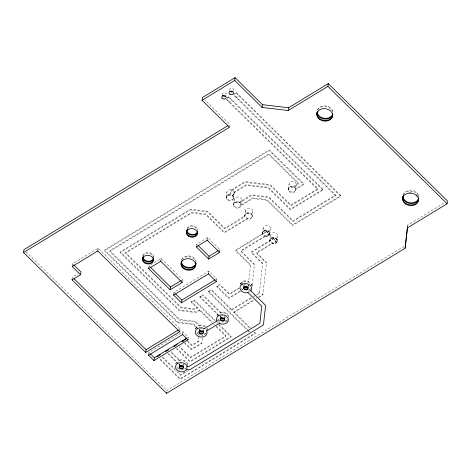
<?xml version="1.0" encoding="UTF-8"?>
<svg xmlns="http://www.w3.org/2000/svg" width="471" height="471" viewBox="0 0 471 471"><rect width="100%" height="100%" fill="white"/><g stroke="black" fill="none" stroke-linecap="round" stroke-linejoin="round"><path stroke-width="0.35" stroke-dasharray="2.35 1.77" d="M199.298 329.8L199.339 329.306M263.154 227.976L262.571 234.317A3.715 2.897 7.5 0 1 265.791 230.819A3.715 2.897 7.5 0 1 269.842 234.14A3.715 2.897 7.5 0 1 265.232 236.501L265.32 235.806L240.811 250.713L254.417 264.113L252.138 284.331L251.602 284.661L252.226 283.636L252.138 284.331M245.468 210.561L244.814 216.642L224.72 228.865L207.54 211.944L190.337 209.901L120.182 252.574L179.074 310.572L196.272 312.614L199.698 310.524L199.792 309.836L212.492 322.341M258.726 297.413L262.865 294.893L266.509 262.453L256.483 252.574L272.309 242.948L272.22 243.642A3.715 2.897 7.5 0 0 277.154 241.694A3.715 2.897 7.5 0 0 273.539 238.079A3.715 2.897 7.5 0 0 269.859 241.282L270.519 235.229M269.789 234.04L269.942 233.304M407.58 226.586L407.739 225.132L444.347 202.871M187.464 341.457L191.785 345.714L198.303 341.752L198.809 337.224M199.003 335.623L199.062 334.958M184.532 343.088L191.332 349.788L201.859 343.388L202.477 337.89M202.642 336.418L202.801 334.946M256.407 295.023L259.303 293.262L262.683 263.201L251.261 251.956L269.948 240.587M262.577 232.397L262.571 234.317M220.552 317.001L220.622 316.435M233.551 198.103L233.604 197.649M252.197 216.407L252.244 216.042M243.896 285.762L243.972 285.149M295.812 189.56L295.711 190.29M72.316 265.821L72.593 263.742L98.115 248.217L180.11 328.964L179.84 331.042M72.151 279.215L72.422 277.136L77.892 273.81M97.844 250.295L98.115 248.217M148.748 267.928L149.019 265.85L161.117 258.491L182.589 279.639L182.318 281.717M160.841 260.569L161.117 258.491M148.659 354.563L148.936 352.485L182.972 331.784L188.394 337.124L188.306 337.813M173.687 294.387L173.964 292.308L208.8 271.119L216.689 278.885L216.419 280.963M166.84 391.266L166.934 390.571L404.224 246.256M182.701 333.862L182.972 331.784M171.303 351.902L179.557 360.032L179.469 360.727L170.526 351.919M179.48 364.76L179.569 364.065M196.395 246.203L196.666 244.125L207.623 237.461L219.975 249.624L219.704 251.702M244.814 216.642A3.715 2.897 7.5 0 1 248.441 213.404A3.715 2.897 7.5 0 1 252.109 216.99A3.715 2.897 7.5 0 1 247.204 218.986L224.267 232.939L205.692 214.646L191.55 212.963L125.398 253.198L180.917 307.869L195.059 309.553L197.314 308.181L191.356 302.311L191.45 301.617L194.282 299.892L215.288 320.58M191.356 302.311L194.193 300.586L194.282 299.892M197.314 308.181L197.408 307.486L191.45 301.617M207.352 239.539L207.623 237.461M199.969 296.436L217.796 313.998L217.708 314.687L199.875 297.13L199.969 296.436L202.801 294.711L220.634 312.273A5.946 4.633 7.5 0 1 228.741 317.407M199.875 297.13L202.713 295.405L202.801 294.711M227.075 98.474L228.771 97.438L228.865 96.743L322.988 189.342L322.9 190.037L290.366 209.819L268.217 188.006L246.239 185.397L234.052 192.816L232.733 196.307A3.715 2.897 7.5 0 1 231.379 200.67A3.715 2.897 7.5 0 1 226.192 198.35A3.715 2.897 7.5 0 1 229.93 195.053L231.756 189.772L245.12 181.641L270.16 184.614L290.913 205.056L317.772 188.724L226.033 98.468M293.303 187.152L293.398 186.457L298.649 183.266L268.853 153.923L109.82 250.643L179.645 319.403L195.312 321.263L199.333 325.226L199.245 325.914L195.224 321.958L179.551 320.097L109.731 251.331L268.764 154.618L298.555 183.955L293.303 187.152A3.715 2.897 7.5 0 0 288.382 189.112A3.715 2.897 7.5 0 0 292.014 192.721A3.715 2.897 7.5 0 0 295.676 189.507L303.777 184.579L269.212 150.543L104.509 250.713L177.702 322.794L193.375 324.654L196.407 327.639L195.706 328.787M228.888 101.283L228.8 101.977L231.632 100.258L231.72 99.564M198.303 341.752L198.391 341.063L191.88 345.025L187.947 341.151M208.529 273.198L208.8 271.119M229.477 127.264L229.842 124.491L205.015 100.04M249.065 332.002L208.394 291.949L208.488 291.255L211.326 289.53L231.585 309.482L231.491 310.177L211.232 290.224L211.326 289.53M201.859 343.388L201.947 342.694L191.426 349.093L185.091 342.859M335.476 195.677L233.227 94.73L236.059 93.005L236.154 92.31L340.78 195.612L340.692 196.301L292.573 225.568L266.851 200.234L252.709 198.55L240.864 205.756A3.715 2.897 7.5 0 1 236.148 207.946A3.715 2.897 7.5 0 1 233.834 203.79A3.715 2.897 7.5 0 1 239.28 202.919L251.496 195.489L268.7 197.532L293.027 221.494L335.476 195.677L335.564 194.988L233.316 94.035L236.154 92.31M236.177 96.855L236.083 97.55L238.921 95.819L239.015 95.13M226.127 197.514L226.828 192.203M227.434 195.606L227.528 194.917M240.593 291.355L228.835 298.502L216.913 286.768L217.007 286.074L219.845 284.349L229.377 293.739L238.567 288.152M322.9 190.037L240.463 108.954L240.557 108.259M229.93 195.053L231.756 189.772M216.913 286.768L219.751 285.043L219.845 284.349M232.733 196.307L234.14 192.121L246.333 184.703L268.311 187.317L290.46 209.13L322.988 189.342M231.667 190.467L245.032 182.336L270.066 185.309L290.819 205.75L317.678 189.413L243.731 116.678L243.819 115.99M234.052 192.816L234.14 192.121M233.504 198.45L234.211 193.086M233.492 204.767L234.193 199.457M234.799 202.86L234.894 202.171M220.634 312.273L220.54 312.962L202.713 295.405M239.28 202.919L239.374 202.23L251.591 194.8L268.788 196.843L293.121 220.799L335.564 194.988M240.864 205.756L241.576 200.34M244.767 215.883L244.855 215.2M246.074 213.964L246.168 213.269M249.071 327.486L233.875 312.526L233.969 311.831L253.492 299.956M247.204 218.986L247.299 218.291L224.355 232.244L205.78 213.952L191.638 212.274L125.492 252.503L181.011 307.18L195.153 308.858L197.408 307.486M240.398 284.437L241.158 283.136L240.398 284.437L240.463 283.913M242.282 282.353L242.377 281.658M252.15 216.754L252.85 211.438M252.062 285.767L252.103 285.42M263.76 231.385L263.854 230.69M250.501 265.556L235.5 250.784L266.769 231.555L269.118 234.134L240.716 251.408L254.322 264.802M259.303 293.262L259.397 292.568L256.501 294.334M269.836 234.169L270.537 228.859M269.824 240.528L269.912 239.845M262.865 294.893L262.953 294.204L258.815 296.718M271.125 238.638L271.219 237.943M262.594 263.895L251.167 252.644L273.916 238.597L276.271 241.176L256.389 253.268L266.415 263.142M277.201 241.423L277.902 236.112M288.334 189.377L289.035 184.061M289.641 187.47L289.736 186.775M295.676 189.507L296.418 184.944M317.678 189.413L317.772 188.724M407.468 227.21L407.739 225.132M248.299 286.45L248.405 285.679M288.382 189.03L288.423 188.694L288.558 190.207L288.47 189.442M226.174 197.166L226.239 196.678M233.539 204.42L233.604 203.925M224.938 317.79L225.056 316.965M195.753 328.446L196.501 326.951L193.463 323.96L177.797 322.099L104.597 250.019L269.306 149.849L303.866 183.884L295.77 188.812M269.4 234.711L269.883 233.822M227.163 97.78L228.865 96.743M240.952 205.062A3.715 2.897 7.5 0 0 235.836 201.765A3.715 2.897 7.5 0 0 235.041 206.722A3.715 2.897 7.5 0 0 240.952 205.062L252.797 197.861L266.939 199.539L292.668 224.873L340.78 195.612M218.762 250.366L219.975 249.624M266.769 231.555L262.606 234.087A3.715 2.897 7.5 0 1 265.821 230.584A3.715 2.897 7.5 0 1 269.871 233.91A3.715 2.897 7.5 0 1 265.261 236.271L269.147 233.904M273.916 238.597L269.889 241.052A3.715 2.897 7.5 0 1 273.569 237.849A3.715 2.897 7.5 0 1 277.183 241.464A3.715 2.897 7.5 0 1 272.25 243.413L276.3 240.946M215.447 279.644L216.689 278.885M208.394 291.949L211.232 290.224M199.792 309.836L196.36 311.92L179.163 309.877L120.27 251.879L190.431 209.212L207.629 211.255L224.808 228.17L244.902 215.948L244.849 215.577M239.18 288.411L229.289 294.434L219.751 285.043M239.886 291.143L228.924 297.813L217.007 286.074M242.277 289.694L243.071 289.206M178.874 329.718L180.11 328.964M231.585 309.482L252.444 296.795M253.021 296.447L254.181 295.741M231.491 310.177L252.35 297.489M254.093 296.436L255.83 295.376M186.71 338.149L188.394 337.124M255.859 298.52L257.042 297.796M233.875 312.526L253.404 300.651M184.968 372.008L180.623 374.651L178.05 372.114M188.606 370.43L180.528 375.346L162.513 357.601M236.059 93.005L340.692 196.301M228.771 97.438L240.463 108.954M225.939 99.163L243.731 116.678M266.733 231.785L269.118 234.134M273.887 238.832L276.271 241.176M196.666 244.125L197.696 245.138M233.969 311.831L250.431 328.046M254.375 331.931L255.417 332.956L180.169 378.725L159.916 358.778M254.134 332.479L255.329 333.651L180.075 379.414L158.915 358.578M208.488 291.255L247.593 329.771M248.117 330.283L249.677 331.82M216.631 321.899L217.973 323.218M218.868 324.101L231.232 336.276L190.054 361.316L176.978 348.44M194.193 300.586L214.305 320.392M218.774 324.796L231.137 336.971L189.966 362.011L175.971 348.228M216.177 325.973L226.009 335.658L190.508 357.248L179.586 346.491M199.698 310.524L211.991 322.629M213.628 324.242L214.446 325.049M216.089 326.668L225.921 336.347L190.419 357.936L179.498 347.186M149.019 265.85L150.066 266.88M173.964 292.308L174.947 293.28M168.465 353.627L176.725 361.757A5.946 4.633 7.5 0 0 175.836 364.012M167.688 353.644L176.631 362.452M162.607 356.906L175.047 369.158M148.936 352.485L149.919 353.456M26.011 251.791L166.934 390.571M262.565 233.227L262.665 233.628L235.588 250.089L250.59 264.861L248.653 282.041L248.747 281.346A5.946 4.633 7.5 0 0 240.34 284.354M207.116 328.817L207.399 330.707M317.472 109.926A7.995 6.229 7.5 0 1 325.791 105.928A7.995 6.229 7.5 0 1 333.009 111.78M403.088 195.047A7.995 6.229 7.5 0 1 411.595 190.437A7.995 6.229 7.5 0 1 418.872 196.925M206.098 333.468A5.946 4.633 7.5 0 1 201.405 334.999M199.115 334.504A5.946 4.633 7.5 0 1 196.013 331.925M205.015 326.815A5.946 4.633 7.5 0 0 195.865 328.505L196.501 326.951A5.946 4.633 7.5 0 0 195.683 328.634M206.763 328.564A5.946 4.633 7.5 0 1 207.252 329.7M250.236 289.647A5.946 4.633 7.5 0 1 247.929 290.625M242.977 289.9A5.946 4.633 7.5 0 1 240.787 287.899M240.481 284.325A5.946 4.633 7.5 0 1 246.839 281.528A5.946 4.633 7.5 0 1 252.009 286.056M227.263 320.639A5.946 4.633 7.5 0 1 222.706 322.04M219.669 321.21A5.946 4.633 7.5 0 1 217.349 319.044M217.084 315.729A5.946 4.633 7.5 0 1 223.313 312.791A5.946 4.633 7.5 0 1 228.641 317.189M227.416 319.891A5.946 4.633 7.5 0 1 225.256 321.069M219.757 320.515A5.946 4.633 7.5 0 1 217.802 318.896M216.984 315.682A5.946 4.633 7.5 0 1 217.796 313.998M187.034 367.415A5.946 4.633 7.5 0 1 181.894 369.817A5.946 4.633 7.5 0 1 176.519 367.186M175.877 363.877A5.946 4.633 7.5 0 1 181.712 360.509A5.946 4.633 7.5 0 1 187.482 364.536M186.681 367.315A5.946 4.633 7.5 0 1 184.179 368.834M178.45 368.151A5.946 4.633 7.5 0 1 176.607 366.497M179.557 360.032A5.946 4.633 7.5 0 1 187.658 364.26M206.115 332.844A5.946 4.633 7.5 0 1 204.237 333.933M198.403 333.439A5.946 4.633 7.5 0 1 196.242 331.466M199.333 325.226A5.946 4.633 7.5 0 1 205.486 326.385M207.163 328.47A5.946 4.633 7.5 0 1 207.322 328.929M250.925 288.452A5.946 4.633 7.5 0 1 248.464 289.824M251.691 283.966A5.946 4.633 7.5 0 1 252.091 286.18M187.075 228.329A5.575 4.345 7.5 0 1 193.416 225.927A5.575 4.345 7.5 0 1 197.826 230.649M142.801 256A5.575 4.345 7.5 0 1 148.53 252.527A5.575 4.345 7.5 0 1 153.858 256.907M181.671 259.656A7.436 5.793 7.5 0 1 189.401 255.941A7.436 5.793 7.5 0 1 196.119 261.381M317.654 110.031A7.995 6.229 7.5 0 1 325.697 106.623A7.995 6.229 7.5 0 1 332.779 111.839M403.464 194.541A7.995 6.229 7.5 0 1 411.907 191.185A7.995 6.229 7.5 0 1 418.725 196.978M187.211 228.623A5.575 4.345 7.5 0 1 192.78 226.527A5.575 4.345 7.5 0 1 197.567 230.031M142.943 255.93A5.575 4.345 7.5 0 1 148.383 253.215A5.575 4.345 7.5 0 1 153.587 256.724M181.83 259.804A7.436 5.793 7.5 0 1 189.313 256.63A7.436 5.793 7.5 0 1 195.901 261.482M408.887 192.515A7.995 6.229 7.5 0 1 411.324 192.515M187.37 367.427A5.946 4.633 7.5 0 1 187.24 367.969M179.734 370.895A5.946 4.633 7.5 0 1 179.41 370.789M250.248 290.89A5.946 4.633 7.5 0 1 248.959 291.637M205.951 329.123A5.946 4.633 7.5 0 1 206.469 329.771M218.691 322.105A5.946 4.633 7.5 0 1 217.879 321.387M222.177 94.83A2.231 1.737 7.5 0 1 224.537 92.828A2.231 1.737 7.5 0 1 226.398 95.33M229.412 90.038A2.231 1.737 7.5 0 1 231.944 88.413A2.231 1.737 7.5 0 1 233.763 90.738M225.061 316.783A2.231 1.737 7.5 0 1 224.891 317.478M220.628 316.795A2.231 1.737 7.5 0 1 220.711 316.088M224.22 316.159A2.231 1.737 7.5 0 1 224.897 317.954M220.663 316.677A2.231 1.737 7.5 0 1 223.107 315.694M203.76 329.741A2.231 1.737 7.5 0 1 203.666 330.265M199.321 329.647A2.231 1.737 7.5 0 1 199.392 329.088M199.363 329.641A2.231 1.737 7.5 0 1 201.37 328.599M202.989 329.164A2.231 1.737 7.5 0 1 203.142 329.306M203.496 329.765A2.231 1.737 7.5 0 1 203.655 330.242M248.299 284.967A2.231 1.737 7.5 0 1 248.241 286.191M243.984 285.508A2.231 1.737 7.5 0 1 244.007 284.973M243.937 285.591A2.231 1.737 7.5 0 1 246.61 284.437M247.611 284.902A2.231 1.737 7.5 0 1 248.317 286.115M183.973 364.366A2.231 1.737 7.5 0 1 183.89 365.078A2.231 1.737 7.5 0 0 183.001 363.824M179.575 364.654A2.231 1.737 7.5 0 1 179.639 363.836M179.451 365.078A2.231 1.737 7.5 0 1 180.034 363.895M180.776 363.518A2.231 1.737 7.5 0 1 181.417 363.412M263.907 235.176A3.715 2.897 7.5 0 0 269.895 233.675A3.715 2.897 7.5 0 0 264.902 230.254A3.715 2.897 7.5 0 0 263.907 235.176M271.284 242.441A3.715 2.897 7.5 0 0 277.266 240.916A3.715 2.897 7.5 0 0 272.256 237.514A3.715 2.897 7.5 0 0 271.284 242.441M246.251 217.779A3.715 2.897 7.5 0 0 252.215 216.23A3.715 2.897 7.5 0 0 247.181 212.845A3.715 2.897 7.5 0 0 246.251 217.779M289.8 191.273A3.715 2.897 7.5 0 0 295.782 189.748A3.715 2.897 7.5 0 0 290.772 186.345A3.715 2.897 7.5 0 0 289.8 191.273M227.617 199.427A3.715 2.897 7.5 0 0 233.575 197.867A3.715 2.897 7.5 0 0 228.535 194.494A3.715 2.897 7.5 0 0 227.617 199.427M235.459 201.971A3.715 2.897 7.5 0 0 241.523 200.634A3.715 2.897 7.5 0 0 236.672 197.09A3.715 2.897 7.5 0 0 235.459 201.971M228.094 194.717A3.715 2.897 7.5 0 0 234.158 193.381A3.715 2.897 7.5 0 0 229.306 189.837A3.715 2.897 7.5 0 0 228.094 194.717M246.733 213.075A3.715 2.897 7.5 0 0 252.797 211.738A3.715 2.897 7.5 0 0 247.946 208.194A3.715 2.897 7.5 0 0 246.733 213.075M290.301 186.575A3.715 2.897 7.5 0 0 296.365 185.238A3.715 2.897 7.5 0 0 291.514 181.694A3.715 2.897 7.5 0 0 290.301 186.575M264.419 230.49A3.715 2.897 7.5 0 0 270.484 229.153A3.715 2.897 7.5 0 0 265.632 225.609A3.715 2.897 7.5 0 0 264.419 230.49M271.785 237.743A3.715 2.897 7.5 0 0 277.849 236.407A3.715 2.897 7.5 0 0 272.997 232.862A3.715 2.897 7.5 0 0 271.785 237.743"/><path stroke-width="0.71" d="M227.958 125.633L23.915 249.73L23.55 252.497L166.569 393.344L405.113 248.264L407.468 227.21M407.415 228.041L405.113 248.264M179.84 331.042L179.745 331.737L145.71 352.438L72.057 279.904L80.57 274.728L72.228 266.515L72.316 265.821M72.057 279.904L72.151 279.215M80.57 274.728L80.935 271.961L73.582 264.72M72.228 266.515L97.756 250.99L97.844 250.295M182.318 281.717L182.224 282.412L170.131 289.765L148.653 268.617L148.748 267.928M145.71 352.438L146.075 349.665L178.256 330.094M148.653 268.617L160.752 261.264L160.841 260.569M188.123 339.202L188.029 339.891L153.993 360.592L148.571 355.252L148.659 354.563M153.993 360.592L154.358 357.825L186.71 338.149M157.196 356.1L157.102 356.788L159.94 355.063L160.028 354.375M170.131 289.765L170.496 286.998L181.382 280.375M165.715 350.919L165.621 351.607L168.459 349.882L168.547 349.194M216.419 280.963L216.324 281.658L181.488 302.847L173.599 295.076L173.687 294.387M23.55 252.497L229.477 127.264L202.065 100.27L202.43 97.497L235.047 77.656L262.459 104.65L288.558 107.765L328.269 83.614L447.45 200.982L447.085 203.755L407.374 227.905M166.569 393.344L166.657 392.649M174.235 345.738L174.14 346.426L176.978 344.701L177.067 344.013M181.488 302.847L181.853 300.074L214.823 280.021M177.585 363.477L177.673 362.788M148.571 355.252L182.607 334.551L182.701 333.862M183.131 341.71L182.66 341.245L182.754 340.557L183.219 341.016M219.704 251.702L219.61 252.397L208.659 259.062L196.301 246.892L196.395 246.203M182.66 341.245L185.497 339.52L185.586 338.832L185.98 339.214M187.258 365.767L187.17 366.462L188.63 366.632L259.868 323.306L261.788 306.168L248.029 292.615A5.946 4.633 7.5 0 1 239.91 288.205A5.946 4.633 7.5 0 1 247.246 283.742A5.946 4.633 7.5 0 1 250.866 290.89L265.615 305.414L263.43 324.943L189.837 369.694L186.852 369.341A5.946 4.633 7.5 0 1 177.602 370.612A5.946 4.633 7.5 0 1 178.126 363.188A5.946 4.633 7.5 0 1 187.075 366.179L187.17 366.462L187.075 366.179M186.852 369.341L186.94 368.646M196.301 246.892L207.258 240.234L207.352 239.539M197.361 328.67L197.449 327.975M208.659 259.062L209.024 256.289L218.15 250.737M173.599 295.076L208.435 273.887L208.529 273.198M202.065 100.27L234.682 80.429L235.047 77.656M204.296 328.628L216.972 320.922A5.946 4.633 7.5 0 1 222.065 314.811A5.946 4.633 7.5 0 1 228.229 320.881A5.946 4.633 7.5 0 1 219.356 323.271L206.675 330.978A5.946 4.633 7.5 0 1 201.588 337.089A5.946 4.633 7.5 0 1 195.418 331.013A5.946 4.633 7.5 0 1 204.296 328.628L204.349 328.199M206.675 330.978L206.734 330.542M216.972 320.922L217.06 320.227M218.662 315.717L218.75 315.022M219.356 323.271L219.445 322.576M328.269 83.614L327.904 86.387L288.193 110.538L262.094 107.423L262.459 104.65M242.012 284.431L242.1 283.736M248.029 292.615L248.087 292.179M250.866 290.89L250.925 290.454M288.193 110.538L288.558 107.765M327.904 86.387L447.085 203.755M234.682 80.429L262.094 107.423M207.258 240.234L219.61 252.397M198.214 245.644L209.024 256.289M208.435 273.887L216.324 281.658M160.752 261.264L182.224 282.412M150.59 267.398L170.496 286.998M175.442 293.763L181.853 300.074M97.756 250.99L179.745 331.737M182.607 334.551L188.029 339.891M185.497 339.52L185.892 339.909M73.988 278.679L146.075 349.665M150.414 353.939L154.358 357.825M332.726 114.318A7.995 6.229 7.5 0 1 324.413 118.309A7.995 6.229 7.5 0 1 317.189 112.463M418.536 198.821A7.995 6.229 7.5 0 1 409.811 202.76A7.995 6.229 7.5 0 1 402.946 196.325M197.643 231.526A5.575 4.345 7.5 0 1 191.974 234.476A5.575 4.345 7.5 0 1 186.781 230.507M153.581 258.514A5.575 4.345 7.5 0 1 147.859 261.199A5.575 4.345 7.5 0 1 142.819 257.278M195.859 263.742A7.436 5.793 7.5 0 1 187.746 267.404A7.436 5.793 7.5 0 1 181.353 261.417M332.832 114.394A7.995 6.229 7.5 0 1 324.319 119.004A7.995 6.229 7.5 0 1 317.042 112.51M418.442 199.516A7.995 6.229 7.5 0 1 409.723 203.454A7.995 6.229 7.5 0 1 402.852 197.019M197.555 232.221A5.575 4.345 7.5 0 1 191.88 235.17A5.575 4.345 7.5 0 1 186.687 231.202M153.723 258.444A5.575 4.345 7.5 0 1 147.994 261.911A5.575 4.345 7.5 0 1 142.666 257.531M196.054 263.271A7.436 5.793 7.5 0 1 188.029 268.152A7.436 5.793 7.5 0 1 181.288 261.511M332.597 113.223A7.995 6.229 7.5 0 1 324.136 120.388A7.995 6.229 7.5 0 1 317.472 111.421M418.46 200.287A7.995 6.229 7.5 0 1 407.963 204.455A7.995 6.229 7.5 0 1 403.623 195.377M416.735 194.994A7.995 6.229 7.5 0 1 417.171 195.465M418.407 197.726A7.995 6.229 7.5 0 1 418.542 198.362M197.384 231.42A5.575 4.345 7.5 0 1 190.578 236.36A5.575 4.345 7.5 0 1 187.988 228.988M152.998 257.248A5.575 4.345 7.5 0 1 147.929 263.307A5.575 4.345 7.5 0 1 143.166 256.607M195.518 262.294A7.436 5.793 7.5 0 1 187.487 269.489A7.436 5.793 7.5 0 1 182.348 260.21M225.78 95.966A2.231 1.737 7.5 0 1 222.524 95.46M232.91 91.621A2.231 1.737 7.5 0 1 229.936 91.156M224.108 318.196A2.231 1.737 7.5 0 1 221.135 317.737M224.414 318.632A2.231 1.737 7.5 0 1 220.658 317.884M203.254 330.854A2.231 1.737 7.5 0 1 199.975 330.813M203.201 331.507A2.231 1.737 7.5 0 1 199.404 330.925M224.767 318.643A2.231 1.737 7.5 0 1 222.029 320.445A2.231 1.737 7.5 0 1 220.769 317.66M203.49 331.784A2.231 1.737 7.5 0 1 200.805 333.415A2.231 1.737 7.5 0 1 199.268 330.866M203.101 330.842A2.231 1.737 7.5 0 1 203.213 330.995M247.463 286.91A2.231 1.737 7.5 0 1 244.626 286.568M248.005 287.104A2.231 1.737 7.5 0 1 245.868 287.828A2.231 1.737 7.5 0 1 243.996 286.568M183.343 365.773A2.231 1.737 7.5 0 1 180.199 365.62M183.455 366.291A2.231 1.737 7.5 0 1 179.639 365.755M248.135 287.498A2.231 1.737 7.5 0 1 245.497 289.182A2.231 1.737 7.5 0 1 243.901 286.651M183.714 366.621A2.231 1.737 7.5 0 1 181.023 368.222A2.231 1.737 7.5 0 1 179.48 365.696M319.521 119.351A7.995 6.229 7.5 0 0 332.555 116.472A7.995 6.229 7.5 0 0 322.129 108.854A7.995 6.229 7.5 0 0 319.521 119.351M405.331 203.855A7.995 6.229 7.5 0 0 418.366 200.976A7.995 6.229 7.5 0 0 407.939 193.357A7.995 6.229 7.5 0 0 405.331 203.855M188.418 236.124A5.575 4.345 7.5 0 0 197.402 233.863A5.575 4.345 7.5 0 0 189.907 228.741A5.575 4.345 7.5 0 0 188.418 236.124M144.532 262.918A5.575 4.345 7.5 0 0 153.446 260.522A5.575 4.345 7.5 0 0 145.845 255.5A5.575 4.345 7.5 0 0 144.532 262.918M183.549 268.617A7.436 5.793 7.5 0 0 195.677 265.938A7.436 5.793 7.5 0 0 185.974 258.85A7.436 5.793 7.5 0 0 183.549 268.617M222.53 98.569A2.231 1.737 7.5 0 0 226.168 97.768A2.231 1.737 7.5 0 0 223.254 95.642A2.231 1.737 7.5 0 0 222.53 98.569M229.819 94.141A2.231 1.737 7.5 0 0 233.451 93.335A2.231 1.737 7.5 0 0 230.543 91.209A2.231 1.737 7.5 0 0 229.819 94.141M221.105 320.775A2.231 1.737 7.5 0 0 224.673 319.827A2.231 1.737 7.5 0 0 221.641 317.813A2.231 1.737 7.5 0 0 221.105 320.775M199.869 333.768A2.231 1.737 7.5 0 0 203.384 332.72A2.231 1.737 7.5 0 0 200.269 330.783A2.231 1.737 7.5 0 0 199.869 333.768M244.473 289.5A2.231 1.737 7.5 0 0 248.029 288.523A2.231 1.737 7.5 0 0 244.973 286.533A2.231 1.737 7.5 0 0 244.473 289.5M180.022 368.534A2.231 1.737 7.5 0 0 183.596 367.598A2.231 1.737 7.5 0 0 180.576 365.573A2.231 1.737 7.5 0 0 180.022 368.534"/></g></svg>
